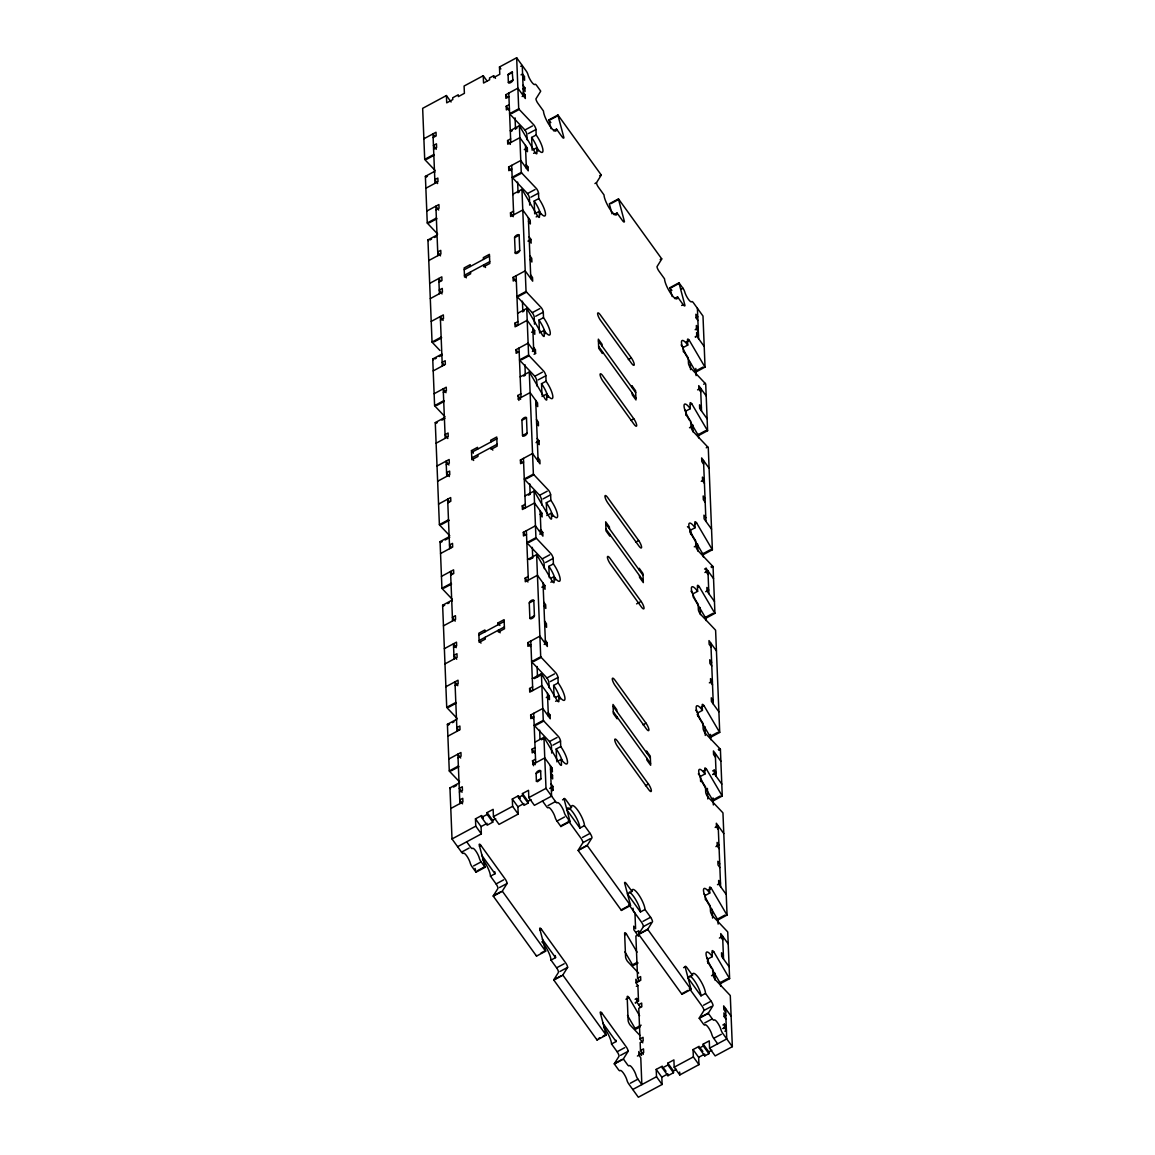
<?xml version="1.0" encoding="UTF-8"?>
<svg xmlns="http://www.w3.org/2000/svg" width="1155" height="1155" viewBox="0 0 1155 1155"><rect width="100%" height="100%" fill="white"/><g stroke="black" fill="none" stroke-linecap="round" stroke-linejoin="round"><path stroke-width="1.5" d="M594.941 183.573L596.456 182.75L601.12 175.329A3.566 0.91 61.7 0 0 601.178 174.91L557.937 114.98L548.842 119.875A3.566 0.91 61.7 0 0 548.943 120.51L551.137 128.754M544.236 944.66A12.46 3.162 61.7 0 1 551.007 960.094L556.609 967.832A3.566 0.91 61.7 0 1 558.544 972.25L553.88 979.671A3.566 0.91 61.7 0 0 553.823 980.09L597.063 1040.02L606.158 1035.125L562.918 975.195A3.566 0.91 61.7 0 1 562.976 974.777L567.639 967.356A3.566 0.91 61.7 0 0 565.705 962.938L541.478 929.371A3.566 0.91 61.7 0 0 539.688 928.606L545.521 950.579A3.566 0.91 61.7 0 1 545.622 951.215L536.526 956.109L493.301 896.179A3.566 0.91 61.7 0 1 493.358 895.76L498.007 888.339A3.566 0.91 61.7 0 0 496.073 883.936L490.485 876.183A12.46 3.162 61.7 0 0 482.516 859.219M459.055 783.003L449.959 787.898L452.009 838.949L461.524 852.145A3.566 0.91 61.7 0 0 463.227 853.357A7.118 1.805 61.7 0 1 466.649 855.797A7.118 1.805 61.7 0 1 470.258 863.103A3.566 0.91 61.7 0 0 472.063 866.755L476.004 872.198L485.1 867.304A3.552 0.895 61.7 0 0 484.999 866.669L479.152 844.695A3.566 0.91 61.7 0 1 480.942 845.46L505.168 879.042A3.566 0.91 61.7 0 1 507.103 883.445L502.454 890.866A3.566 0.91 61.7 0 0 502.396 891.285L545.622 951.215M590.494 838.573L582.914 842.659L578.251 850.08A3.566 0.91 61.7 0 0 578.193 850.499L621.419 910.414L630.515 905.52A3.566 0.91 61.7 0 0 630.413 904.899L624.581 882.925A3.566 0.91 61.7 0 1 626.371 883.676L631.958 891.429A12.46 3.162 61.7 0 1 638.224 894.071A12.46 3.162 61.7 0 1 645.01 909.505L650.597 917.258A3.566 0.91 61.7 0 1 652.532 921.661L647.868 929.096A3.566 0.91 61.7 0 0 647.811 929.501L691.051 989.431L681.955 994.325L638.715 934.395A3.566 0.91 61.7 0 1 638.773 933.991L643.436 926.555L651.016 922.484M630.515 905.52L587.289 845.604A3.566 0.91 61.7 0 1 587.346 845.186L592.01 837.765A3.566 0.91 61.7 0 0 590.061 833.347L584.473 825.608A12.46 3.162 61.7 0 0 577.702 810.175A12.46 3.162 61.7 0 0 571.436 807.518L565.849 799.765A3.566 0.91 61.7 0 0 564.059 799.015L562.543 799.838M712.375 969.781L719.969 982.746A3.566 0.91 61.7 0 0 720.518 983.555L729.614 978.66A3.566 0.91 61.7 0 1 729.065 977.852L713.862 951.908A3.566 0.91 61.7 0 0 712.072 951.157L712.303 956.643A12.46 3.162 61.7 0 0 706.037 953.987A12.46 3.162 61.7 0 0 712.808 969.42L713.039 974.907A3.566 0.91 61.7 0 0 714.974 979.31L729.758 994.96A3.566 0.91 61.7 0 1 730.292 995.624L732.342 1046.661L715.162 1055.915L709.56 1048.163L709.271 1040.857L703.207 1044.12L708.795 1051.873L708.867 1053.692L704.781 1055.901L699.194 1048.148L699.122 1046.329L693.058 1049.592L698.645 1057.33L698.948 1064.636L679.79 1074.944L674.188 1067.206L673.899 1059.9L667.835 1063.163L673.423 1070.902L673.495 1072.735L667.937 1075.724L662.349 1067.971L662.277 1066.152L656.213 1069.415L661.801 1077.167L662.104 1084.473L638.34 1097.25L628.825 1084.054A3.566 0.91 61.7 0 1 627.021 1080.401A7.118 1.805 61.7 0 0 623.974 1073.905A7.118 1.805 61.7 0 0 620.48 1070.425L619.744 1070.772A3.566 0.91 61.7 0 1 618.286 1069.443L614.359 1063.986A3.566 0.91 61.7 0 1 614.417 1063.582L619.066 1056.161A3.566 0.91 61.7 0 0 617.131 1051.743L611.544 1043.99A12.46 3.162 61.7 0 0 603.589 1027.026M606.158 1035.125A3.566 0.91 61.7 0 0 606.057 1034.49L600.21 1012.516A3.566 0.91 61.7 0 1 602 1013.267L626.227 1046.849A3.566 0.91 61.7 0 1 628.161 1051.267L623.512 1058.687A3.566 0.91 61.7 0 0 623.455 1059.092L627.382 1064.549A3.566 0.91 61.7 0 0 628.84 1065.877L629.576 1065.531A7.118 1.805 61.7 0 1 633.07 1069.01A7.118 1.805 61.7 0 1 636.116 1075.507A3.566 0.91 61.7 0 0 637.921 1079.16L641.848 1084.603L640.78 1057.821L638.917 1055.237L638.773 1051.584L641.559 1055.453M711.552 1006.395L703.973 1010.466L699.309 1017.887A3.566 0.91 61.7 0 0 699.251 1018.306L703.178 1023.749A3.566 0.91 61.7 0 0 704.882 1024.976A7.118 1.805 61.7 0 1 708.304 1027.401A7.118 1.805 61.7 0 1 711.913 1034.707A3.566 0.91 61.7 0 0 713.718 1038.359L717.659 1043.817M732.342 1046.661L722.813 1033.465A3.566 0.91 61.7 0 1 721.009 1029.812A7.118 1.805 61.7 0 0 717.399 1022.507A7.118 1.805 61.7 0 0 713.992 1020.082A3.566 0.91 61.7 0 1 712.274 1018.854L708.347 1013.411A3.566 0.91 61.7 0 1 708.405 1012.993L713.068 1005.572A3.566 0.91 61.7 0 0 711.119 1001.168L705.532 993.416A12.46 3.162 61.7 0 0 698.761 977.982A12.46 3.162 61.7 0 0 692.495 975.34L686.907 967.587A3.566 0.91 61.7 0 0 685.117 966.822L683.601 967.645M451.071 102.001L446.408 95.547L422.658 108.339L424.708 159.376A3.566 0.91 61.7 0 0 425.242 160.04L435.103 170.478M486.977 80.893L483.252 75.725L464.093 86.033L464.397 93.338L458.333 96.601L458.261 94.782L452.702 97.771L452.774 99.59L446.711 102.853L446.408 95.547M483.252 75.725L483.555 83.03L489.619 79.767L489.547 77.934L493.633 75.739L493.705 77.573L499.769 74.295L499.48 66.99L516.66 57.75L526.175 70.946A3.566 0.91 61.7 0 1 527.979 74.599A7.118 1.805 61.7 0 0 531.589 81.904A7.118 1.805 61.7 0 0 535.01 84.344A3.566 0.91 61.7 0 1 536.714 85.557L540.641 91.014A3.566 0.91 61.7 0 1 540.583 91.418L535.934 98.839A3.566 0.91 61.7 0 0 537.869 103.257L543.456 111.01A12.46 3.162 61.7 0 0 550.242 126.444A12.46 3.162 61.7 0 0 556.508 129.086L562.095 136.839A3.566 0.91 61.7 0 0 563.885 137.589L558.038 115.616A3.566 0.91 61.7 0 1 557.937 114.98M520.732 66.311L522.248 65.503L523.46 95.937M508.041 74.815L512.589 72.375M521.064 74.844L522.58 74.021L524.457 76.605L524.601 80.258L522.739 77.674M508.359 82.438L512.907 79.984L512.185 71.711L508.07 74.353L508.359 82.438A2.671 1.198 -35.8 0 0 510.683 82.583A2.671 1.198 -35.8 0 0 512.907 79.984M522.941 77.428L524.457 76.605M423.885 138.773L436.013 132.248L436.157 135.9L433.125 137.532M508.922 96.746L505.89 98.377L505.746 94.724L517.873 88.199L525.337 98.522L525.178 94.869L523.316 92.285M523.388 88.69L524.904 87.867L523.042 85.282M522.147 96.5L525.178 94.869M509.398 108.31L506.366 109.942L506.208 106.289L509.24 104.657M433.587 149.096L436.619 147.465L436.475 143.812L433.443 145.443L436.244 149.327M424.708 159.376L433.804 154.481A3.566 0.91 61.7 0 0 434.338 155.145L426.758 159.231M516.66 57.75L518.711 108.801L509.615 113.695A3.566 0.91 61.7 0 0 510.135 114.359L524.933 129.995A3.566 0.91 61.7 0 1 526.868 134.413L527.084 139.755M511.651 113.537L519.23 109.465L534.029 125.101A3.566 0.91 61.7 0 1 535.963 129.519L536.18 134.991A12.46 3.162 61.7 0 1 542.966 150.424A12.46 3.162 61.7 0 1 536.7 147.782L533.668 149.414M437.658 234.075L427.798 223.637A3.566 0.91 61.7 0 1 427.263 222.973L425.387 176.34L434.482 171.445A3.566 0.91 61.7 0 1 434.886 172.052M536.7 147.782L536.916 153.254A3.566 0.91 61.7 0 1 535.126 152.503L519.923 126.574A3.566 0.91 61.7 0 0 519.389 125.751L510.293 130.645A3.566 0.91 61.7 0 1 510.553 131.049M427.451 176.34L425.935 177.148A3.566 0.91 61.7 0 0 425.387 176.34M510.828 131.468L512.344 130.645M515.375 129.013L516.891 128.205M524.933 129.995L532.513 125.924M525.597 149.067L527.46 151.652L527.315 147.999L519.865 137.662L507.738 144.187L507.594 140.535L510.626 138.903M550.459 119.701L558.038 115.616M425.877 188.236L438.005 181.71L437.846 178.058L434.814 179.689L437.615 183.573M528.384 133.59L535.963 129.519M532.152 150.222L531.632 137.445L536.18 134.991M553.476 130.717L556.508 129.086M524.283 149.63L527.315 147.999M533.61 153.326L535.126 152.503M426.787 211.076L438.914 204.551L439.059 208.203L436.027 209.835M511.838 169.034L508.806 170.666L508.648 167.013L520.775 160.487L528.239 170.825L528.08 167.172L526.218 164.588M526.565 167.98L528.08 167.172M427.263 222.973L436.359 218.078A3.566 0.91 61.7 0 0 436.893 218.743L429.314 222.828M519.389 125.751L521.252 172.398L512.156 177.293A3.566 0.91 61.7 0 0 512.69 177.957L527.474 193.592A3.566 0.91 61.7 0 1 529.423 198.01L529.697 205.128M514.206 177.134L521.786 173.062L536.584 188.698A3.566 0.91 61.7 0 1 538.519 193.116L538.735 198.588A12.46 3.162 61.7 0 1 545.506 214.022A12.46 3.162 61.7 0 1 539.241 211.379L534.693 213.819L534.188 201.042L538.735 198.588M439.968 350.514L432.576 342.703A3.566 0.91 61.7 0 1 432.042 342.039L427.942 239.937L437.038 235.043M539.241 211.379L539.472 216.851A3.566 0.91 61.7 0 1 537.681 216.101L522.479 190.171A3.566 0.91 61.7 0 0 521.945 189.348L512.849 194.242A3.566 0.91 61.7 0 1 513.109 194.646M430.007 239.937L431.522 239.114M434.554 237.482L436.07 236.674M517.931 192.611L519.447 191.802M527.474 193.592L535.068 189.521M530.939 197.187L538.519 193.116M528.499 221.37L530.362 223.94L530.217 220.287L522.767 209.965L510.64 216.49L510.496 212.838L513.527 211.206M428.779 260.539L440.907 254.013L440.762 250.361L437.731 251.992L440.517 255.876M599.662 175.733L601.178 174.91M536.165 216.909L537.681 216.101M429.689 283.379L441.816 276.853L441.961 280.506L438.929 282.138M514.581 237.685L519.144 235.245L519.75 250.462A2.671 1.198 -35.8 0 1 517.527 253.061A2.671 1.198 -35.8 0 1 515.202 252.902L514.581 237.685A2.671 1.198 -35.8 0 1 516.805 235.1A2.671 1.198 -35.8 0 1 519.129 235.245M464.252 269.75L489.518 256.15M489.734 261.636L464.469 275.236L466.331 277.821M527.965 241.106L530.997 239.475L529.134 236.891M430.31 298.596L442.437 292.071L442.278 288.418L439.247 290.049L442.047 293.919M515.202 252.902L519.75 250.462M672.196 296.561L670.001 288.331A3.566 0.91 61.7 0 1 669.9 287.696L678.996 282.802A3.566 0.91 61.7 0 0 679.097 283.423L684.944 305.396A3.566 0.91 61.7 0 1 683.154 304.646L677.566 296.893A12.46 3.162 61.7 0 1 671.3 294.251A12.46 3.162 61.7 0 1 664.515 278.817L658.928 271.064A3.566 0.91 61.7 0 1 656.993 266.661L661.642 259.24A3.566 0.91 61.7 0 0 661.7 258.821L618.474 198.891L609.378 203.785A3.566 0.91 61.7 0 0 609.479 204.421L611.977 213.834M610.995 203.598L618.575 199.526A3.566 0.91 61.7 0 1 618.474 198.891M613.998 214.628L617.03 212.996L622.617 220.735A3.566 0.91 61.7 0 0 624.407 221.5L618.575 199.526M431.219 321.422L443.347 314.896L443.491 318.549L440.459 320.18M516.271 279.395L513.224 281.026L513.08 277.373L525.207 270.848L532.672 281.17L532.513 277.518L530.65 274.948M432.042 342.039L441.138 337.145A3.566 0.91 61.7 0 0 441.672 337.809L434.092 341.88M521.945 189.348L526.045 291.45L516.949 296.344A3.566 0.91 61.7 0 0 517.469 297.008L532.267 312.659A3.566 0.91 61.7 0 1 534.202 317.062L534.491 324.18M518.985 296.2L526.565 292.114L541.363 307.764A3.566 0.91 61.7 0 1 543.298 312.168L543.514 317.654A12.46 3.162 61.7 0 1 550.3 333.088A12.46 3.162 61.7 0 1 544.034 330.431L539.486 332.885M444.993 416.724L435.132 406.3A3.566 0.91 61.7 0 1 434.598 405.636L432.735 358.988L441.831 354.094A3.552 0.91 61.7 0 1 442.365 354.917M517.628 313.308L526.723 308.414A3.566 0.91 61.7 0 1 527.258 309.222L542.46 335.152A3.566 0.91 61.7 0 0 544.25 335.917L544.034 330.431M434.785 358.988L436.301 358.18M439.333 356.549L440.849 355.726M522.71 311.677L524.226 310.854M532.267 312.659L539.847 308.573M532.931 331.716L534.794 334.3L534.649 330.648L527.2 320.31L515.072 326.836L514.928 323.183L517.96 321.552M433.212 370.899L445.339 364.374L445.195 360.721L442.163 362.352L444.025 364.937M535.718 316.253L543.298 312.168M539.428 331.456L538.966 320.094L543.514 317.654M660.184 259.63L661.7 258.821M531.618 332.279L534.649 330.648M434.121 393.725L446.249 387.199L446.393 390.852L443.361 392.483M519.173 351.697L516.141 353.329L515.982 349.676L528.124 343.151L535.573 353.473L534.058 354.296M532.397 351.452L535.429 349.821L533.567 347.236M434.598 405.636L443.693 400.742A3.566 0.91 61.7 0 0 444.098 401.247M526.723 308.414L528.6 355.047L519.505 359.941A3.566 0.91 61.7 0 0 520.024 360.605L534.823 376.256A3.566 0.91 61.7 0 1 536.757 380.659L536.974 386.001M436.648 405.477L444.227 401.406M521.54 359.797L529.12 355.711L543.918 371.347A3.566 0.91 61.7 0 1 545.853 375.765L546.07 381.237A12.46 3.162 61.7 0 1 552.855 396.67A12.46 3.162 61.7 0 1 546.589 394.028L542.042 396.483M671.517 287.508L679.097 283.423M681.421 289.068L682.937 288.245A3.566 0.91 61.7 0 1 684.742 291.897A7.118 1.805 61.7 0 0 688.351 299.203A7.118 1.805 61.7 0 0 691.773 301.643A3.566 0.91 61.7 0 1 693.476 302.855L702.991 316.051L705.041 367.102L695.945 371.997A3.566 0.91 61.7 0 1 695.411 371.188L684.005 351.741M449.771 535.776L439.911 525.352A3.566 0.91 61.7 0 1 439.391 524.688L435.276 422.586L444.386 417.691A3.552 0.91 61.7 0 1 444.92 418.514M520.183 376.905L529.279 372.011A3.566 0.91 61.7 0 1 529.813 372.82L545.016 398.749A3.566 0.91 61.7 0 0 546.806 399.515L546.589 394.028M437.341 422.586L435.825 423.409A3.552 0.91 61.7 0 0 435.276 422.586M441.889 420.146L443.405 419.323M523.749 376.082L525.265 375.274L524.976 364.72M674.534 298.524L677.566 296.893M534.823 376.256L542.402 372.17M538.273 379.836L545.853 375.765M681.638 305.469L683.154 304.646M518.913 400.439L517.83 395.486L520.862 393.855M541.984 395.053L541.522 383.691L546.07 381.237M436.114 443.202L448.241 436.662L448.097 433.01L445.065 434.641L447.851 438.525M517.974 399.139L530.102 392.613L537.551 402.951L537.71 406.603L535.833 404.019M696.234 317.639L697.75 316.831L695.888 314.247L696.032 317.899L697.894 320.484M628.32 359.537L631.352 357.906A5.342 1.357 61.7 0 1 634.254 364.518A5.342 1.357 61.7 0 1 631.583 363.377L600.513 320.325A5.342 1.357 61.7 0 1 597.611 313.712A5.342 1.357 61.7 0 1 600.297 314.853L631.352 357.906M437.023 466.028L449.151 459.502L449.309 463.155L446.278 464.786M521.93 420.333L526.478 417.893L527.084 433.111A2.671 1.198 -35.8 0 1 524.861 435.709A2.671 1.198 -35.8 0 1 522.536 435.565L521.93 420.333A2.671 1.198 -35.8 0 1 524.139 417.749A2.671 1.198 -35.8 0 1 526.478 417.893M695.166 329.724L698.198 328.092L696.335 325.508L696.479 329.161L698.342 331.745M477.852 454.637L477.925 456.456L471.861 459.719L471.485 450.594L477.549 447.332L477.621 449.151M471.587 452.399L496.852 438.813M695.454 336.726L698.486 335.094L696.609 332.51L696.768 336.163L704.218 346.5M686.272 341.995L689.304 340.364L704.507 366.294A3.566 0.91 61.7 0 0 705.041 367.102M695.252 336.986L696.768 336.163M497.069 444.285L471.803 457.885L473.666 460.47M683.356 351.799L683.183 347.525L687.73 345.085L687.514 339.599A3.566 0.91 61.7 0 1 689.304 340.364M437.644 481.245L449.771 474.719L449.627 471.067L446.595 472.698L449.382 476.582M522.536 435.565L527.084 433.111M536.05 442.625L539.082 440.993L537.219 438.409M438.553 504.085L450.681 497.56L450.825 501.212L447.794 502.844M523.605 462.043L520.573 463.675L520.414 460.022L532.556 453.496L540.006 463.834L539.861 460.181L537.999 457.597M695.411 371.188L702.991 367.102M630.774 420.42L633.806 418.789A5.342 1.357 61.7 0 1 636.708 425.401A5.342 1.357 61.7 0 1 634.023 424.26L602.968 381.208A5.342 1.357 61.7 0 1 600.066 374.595A5.342 1.357 61.7 0 1 602.751 375.736L633.806 418.789M439.391 524.688L448.487 519.793A3.566 0.91 61.7 0 0 448.746 520.154M529.279 372.011L533.379 474.113L524.283 479.007A3.566 0.91 61.7 0 0 524.818 479.672L539.602 495.307A3.566 0.91 61.7 0 1 541.536 499.711L541.753 505.053M441.427 524.529L449.006 520.457M526.334 478.849L533.913 474.763L548.697 490.413A3.566 0.91 61.7 0 1 550.632 494.816L550.848 500.303A12.46 3.162 61.7 0 1 557.634 515.736A12.46 3.162 61.7 0 1 551.368 513.08L546.82 515.534M703.684 384.211L705.2 383.402A3.566 0.91 61.7 0 1 705.719 384.066L707.596 430.7L698.501 435.594A3.566 0.91 61.7 0 1 697.966 434.785L690.372 421.82M697.577 389.856L700.609 388.224L701.533 411.05M690.344 404.77L691.859 403.961L707.062 429.891A3.566 0.91 61.7 0 0 707.596 430.7M452.327 599.373L442.466 588.949A3.566 0.91 61.7 0 1 441.932 588.285L440.069 541.652L449.165 536.743A3.566 0.91 61.7 0 1 449.699 537.566M524.962 495.957L534.058 491.063A3.566 0.91 61.7 0 1 534.592 491.871L549.794 517.815A3.566 0.91 61.7 0 0 551.585 518.566L551.368 513.08M442.12 541.637L440.604 542.46A3.566 0.91 61.7 0 0 440.069 541.652M445.151 540.006L448.183 538.374M528.528 495.149L530.044 494.326M685.911 415.381L685.738 411.122L690.286 408.682L690.069 403.196A3.566 0.91 61.7 0 1 691.859 403.961M699.872 408.206L701.388 407.397L699.526 404.813L699.67 408.466L707.12 418.803M539.602 495.307L547.181 491.222M540.266 514.365L542.143 516.949L541.984 513.296L534.534 502.974L522.407 509.499L522.262 505.847L525.294 504.215M440.546 553.548L452.673 547.022L452.529 543.37L449.497 545.001L451.36 547.586M543.052 498.902L550.632 494.816M546.748 513.831L546.301 502.743L550.848 500.303M689.506 427.754L691.022 426.946L690.806 421.46A12.46 3.162 61.7 0 1 684.02 406.026A12.46 3.162 61.7 0 1 690.286 408.682M540.468 514.119L541.984 513.296M697.966 434.785L705.546 430.7M441.455 576.374L453.583 569.848L453.742 573.501L450.71 575.132M526.507 534.346L523.475 535.978L523.331 532.325L535.458 525.799L542.908 536.137L542.763 532.484L540.901 529.9L539.385 530.708M539.731 534.115L542.763 532.484M441.932 588.285L451.027 583.39A3.566 0.91 61.7 0 0 451.562 584.055L443.982 588.126M534.058 491.063L535.934 537.696L526.839 542.59A3.566 0.91 61.7 0 0 527.359 543.254L542.157 558.904A3.566 0.91 61.7 0 1 544.092 563.308L544.308 568.65M528.875 542.446L536.454 538.36L551.253 554.01A3.566 0.91 61.7 0 1 553.187 558.414L553.404 563.9A12.46 3.162 61.7 0 1 560.189 579.334A12.46 3.162 61.7 0 1 553.924 576.677L550.892 578.309M706.239 447.808L707.755 446.999A3.566 0.91 61.7 0 1 708.275 447.664L712.375 549.766L703.28 554.66A3.566 0.91 61.7 0 1 702.745 553.837L689.824 531.791M457.106 718.439L447.245 708.001A3.566 0.91 61.7 0 1 446.725 707.336L442.625 605.234L451.721 600.34A3.566 0.91 61.7 0 1 452.125 600.947M527.517 559.554L536.613 554.66A3.566 0.91 61.7 0 1 537.147 555.468L552.35 581.398A3.566 0.91 61.7 0 0 554.14 582.163L553.924 576.677M443.159 606.057L444.675 605.234M447.707 603.603L449.223 602.794M529.567 559.554L532.599 557.923M542.157 558.904L549.737 554.819M545.608 562.499L553.187 558.414M701.258 481.332L704.29 479.7L702.428 477.116L702.572 480.769L704.435 483.353M543.182 586.668L545.044 589.252L544.9 585.599L537.436 575.262L525.308 581.788L525.164 578.135L528.196 576.504M549.318 577.702L548.856 566.34L553.404 563.9M443.448 625.851L455.575 619.325L455.431 615.673L452.399 617.304L455.185 621.173M550.834 582.221L552.35 581.398M541.868 587.231L544.9 585.599M635.654 542.186L638.686 540.554A5.342 1.357 61.7 0 1 641.602 547.167A5.342 1.357 61.7 0 1 638.917 546.026L607.862 502.988A5.342 1.357 61.7 0 1 604.946 496.361A5.342 1.357 61.7 0 1 607.631 497.502L638.686 540.554M444.357 648.677L456.499 642.151L456.644 645.804L453.612 647.435M529.264 602.997L533.812 600.542L534.419 615.774A2.671 1.198 -35.8 0 1 532.195 618.358A2.671 1.198 -35.8 0 1 529.871 618.214L529.264 602.997A2.671 1.198 -35.8 0 1 531.473 600.398A2.671 1.198 -35.8 0 1 533.812 600.542M498.108 624.74L498.036 622.906L504.1 619.643L504.461 628.782L498.397 632.045L498.325 630.211L500.187 632.796M478.921 635.062L504.186 621.462M695.122 523.836L696.638 523.013L711.841 548.943A3.566 0.91 61.7 0 0 712.375 549.766M504.403 626.948L479.137 640.534L481 643.118M690.69 534.447L690.531 530.188L695.079 527.734L694.848 522.262A3.566 0.91 61.7 0 1 696.638 523.013M444.978 663.908L457.106 657.368L456.961 653.716L453.929 655.347L456.716 659.231M529.871 618.214L534.419 615.774M694.285 546.82L695.801 545.997L695.584 540.526A12.46 3.162 61.7 0 1 688.813 525.092A12.46 3.162 61.7 0 1 695.079 527.734M445.888 686.734L458.015 680.208L458.174 683.861L455.142 685.493M530.939 644.707L527.907 646.338L527.763 642.671L539.89 636.145L547.34 646.482L547.196 642.83L545.333 640.245M702.745 553.837L710.325 549.766M544.164 644.461L547.196 642.83M636.593 603.877L641.14 601.437A5.342 1.357 61.7 0 1 644.042 608.05A5.342 1.357 61.7 0 1 641.357 606.924L610.302 563.871A5.342 1.357 61.7 0 1 607.4 557.244A5.342 1.357 61.7 0 1 610.085 558.385L641.14 601.437M446.725 707.336L455.821 702.442A3.566 0.91 61.7 0 0 456.341 703.106L448.761 707.192M536.613 554.66L540.713 656.762L531.618 661.656A3.566 0.91 61.7 0 0 532.152 662.32L546.936 677.956A3.566 0.91 61.7 0 1 548.87 682.374L549.087 687.716M704.564 569.097L706.08 568.289L713.545 578.626M533.668 661.497L541.247 657.426L556.031 673.062A3.566 0.91 61.7 0 1 557.966 677.48L558.183 682.952A12.46 3.162 61.7 0 1 564.968 698.385A12.46 3.162 61.7 0 1 558.702 695.743L555.671 697.375M711.018 566.874L712.534 566.051A3.566 0.91 61.7 0 1 713.068 566.715L714.931 613.348L705.835 618.257A3.566 0.91 61.7 0 1 705.301 617.434L693.895 597.987M711.552 567.538L713.068 566.715M704.911 572.505L707.943 570.873L708.867 593.699M697.678 587.419L699.194 586.61L714.396 612.54A3.566 0.91 61.7 0 0 714.931 613.348M459.661 782.022L449.8 771.598A3.566 0.91 61.7 0 1 449.281 770.934L447.404 724.301L456.499 719.406A3.566 0.91 61.7 0 1 456.774 719.796M532.296 678.606L541.392 673.712A3.566 0.91 61.7 0 1 541.926 674.534L557.129 700.464A3.566 0.91 61.7 0 0 558.919 701.215L558.702 695.743M447.938 725.109L449.454 724.301M452.486 722.669L454.002 721.846M534.346 678.606L540.41 675.343M693.217 597.193L693.072 593.785L697.62 591.331L697.403 585.859A3.566 0.91 61.7 0 1 699.194 586.61M705.691 591.678L708.722 590.046L706.86 587.462L707.004 591.115L714.454 601.452M546.936 677.956L554.515 673.885M547.614 697.028L549.477 699.598L549.332 695.945L541.868 685.622L529.741 692.148L529.596 688.495L532.628 686.864M447.88 736.197L460.008 729.671L459.863 726.019L456.831 727.65L458.694 730.234M550.386 681.551L557.966 677.48M554.097 696.768L553.635 685.406L558.183 682.952M546.301 697.577L549.332 695.945M705.301 617.434L712.88 613.363M555.613 701.273L557.129 700.464M448.79 759.037L460.932 752.511L461.076 756.164L458.044 757.796M533.841 716.995L530.809 718.627L530.665 714.974L542.792 708.448L550.242 718.785L550.098 715.133L548.235 712.548M548.582 715.941L550.098 715.133M449.281 770.934L458.376 766.039A3.566 0.91 61.7 0 0 458.896 766.703L451.316 770.789M541.392 673.712L543.269 720.359L534.173 725.253A3.566 0.91 61.7 0 0 534.707 725.918L549.491 741.553A3.566 0.91 61.7 0 1 551.426 745.971L551.715 753.089M536.223 725.095L543.803 721.023L558.587 736.659A3.566 0.91 61.7 0 1 560.522 741.062L560.738 746.549A12.46 3.162 61.7 0 1 567.524 761.982A12.46 3.162 61.7 0 1 561.258 759.34L556.71 761.78M534.852 742.203L543.947 737.309A3.566 0.91 61.7 0 1 544.481 738.132L559.684 764.061A3.566 0.91 61.7 0 0 561.474 764.812L561.258 759.34M453.525 787.075L456.557 785.443M541.45 739.763L542.966 738.94M535.213 751.241L532.181 752.872L532.036 749.22L535.068 747.588M549.491 741.553L557.071 737.482M459.416 792.041L462.448 790.41L462.303 786.757L459.271 788.389L462.058 792.258M552.942 745.148L560.522 741.062M533.581 765.736L532.498 760.799L535.53 759.167M556.652 760.365L556.19 749.003L560.738 746.549M450.782 808.5L462.91 801.974L462.765 798.322L459.733 799.953L462.534 803.822M532.643 764.451L544.77 757.925L552.234 768.248L552.379 771.901L550.516 769.317M536.108 773.475L540.656 771.02L540.944 779.105L537.508 781.718L536.425 781.3L536.108 773.475A2.671 1.198 -35.8 0 1 538.331 770.876A2.671 1.198 -35.8 0 1 540.656 771.02M709.343 682.85L712.375 681.219L710.513 678.635L710.672 682.287L712.534 684.872M550.718 769.071L552.234 768.248M536.411 781.083L540.959 778.629M643.003 724.835L646.035 723.203A5.342 1.357 61.7 0 1 648.937 729.816A5.342 1.357 61.7 0 1 646.251 728.69L615.196 685.637A5.342 1.357 61.7 0 1 612.28 679.024A5.342 1.357 61.7 0 1 614.965 680.151L646.035 723.203M550.993 776.073L552.509 775.25L550.646 772.666M457.597 846.687L481.346 833.91L475.759 826.157L475.47 818.852L481.534 815.589L483.396 818.173M481.534 815.589L481.606 817.422L487.193 825.175L492.752 822.172L487.165 814.434L487.092 812.6L493.156 809.337L493.445 816.643L499.032 824.396L518.191 814.087L517.902 806.782L512.315 799.029L518.378 795.766L520.241 798.35M518.378 795.766L518.451 797.585L524.038 805.338L528.124 803.144L522.536 795.391L522.464 793.572L528.528 790.309L528.817 797.614L534.404 805.353L551.585 796.113L550.372 765.664M481.606 817.422L487.165 814.434M518.451 797.585L522.536 795.391M452.009 838.949L475.759 826.157M493.445 816.643L512.603 806.334L512.315 799.029M528.817 797.614L545.997 788.36L543.947 737.309M549.737 788.403L552.956 786.512L551.094 783.927M700.941 707.293L703.973 705.662L719.175 731.591A3.566 0.91 61.7 0 0 719.724 732.414L710.614 737.309A3.566 0.91 61.7 0 1 710.08 736.486L697.158 714.454M481.346 833.91L481.058 826.605L487.121 823.342M492.752 822.172L492.68 820.353L495.712 818.722M517.902 806.782L523.966 803.519M528.124 803.144L528.052 801.31L531.083 799.679M551.599 790.987L553.115 790.164L552.956 786.512M697.995 716.244L697.865 712.837L702.413 710.383L702.182 704.911A3.566 0.91 61.7 0 1 703.973 705.662M461.524 852.145L469.103 848.059M547.932 805.641L555.512 801.556A3.566 0.91 61.7 0 0 557.23 802.783A7.118 1.805 61.7 0 1 560.637 805.208A7.118 1.805 61.7 0 1 564.261 812.514A3.566 0.91 61.7 0 0 566.066 816.166L569.993 821.624L560.897 826.518L556.97 821.061A3.566 0.91 61.7 0 1 555.151 817.408A7.118 1.805 61.7 0 0 551.541 810.103A7.118 1.805 61.7 0 0 548.134 807.677A3.566 0.91 61.7 0 1 546.416 806.45L542.489 801.007M479.426 846.269L480.942 845.46M584.473 825.608L579.926 828.048L566.888 809.973L571.436 807.518M710.08 736.486L717.659 732.414M473.579 865.932L481.159 861.861L485.1 867.304M556.97 821.061L564.55 816.989M477.419 870.755L484.999 866.669M568.375 821.811L560.796 825.883A3.566 0.91 61.7 0 1 560.897 826.518M645.443 785.718L648.475 784.086A5.342 1.357 61.7 0 1 651.377 790.699A5.342 1.357 61.7 0 1 648.691 789.572L617.636 746.52A5.342 1.357 61.7 0 1 614.734 739.907A5.342 1.357 61.7 0 1 617.42 741.034L648.475 784.086M718.352 749.523L719.868 748.7A3.566 0.91 61.7 0 1 720.402 749.364L722.265 796.012L713.169 800.906A3.566 0.91 61.7 0 1 712.635 800.083L701.244 780.636M718.886 750.187L720.402 749.364M490.485 876.183L495.033 873.743A12.46 3.162 61.7 0 0 494.715 871.635M703.496 770.89L706.528 769.259L721.731 795.189A3.566 0.91 61.7 0 0 722.265 796.012M496.073 883.936L503.652 879.85M582.481 837.433L590.061 833.347M700.623 781.545L700.421 776.434L704.969 773.98L704.738 768.508A3.566 0.91 61.7 0 1 706.528 769.259M712.678 770.934L714.194 770.125L716.057 772.695L713.025 774.341M499.523 887.531L507.103 883.445M712.823 774.586L714.339 773.778L714.194 770.125M493.358 895.76L500.938 891.689M579.767 849.257L587.346 845.186M493.301 896.179L502.396 891.285M578.193 850.499L587.289 845.604M712.635 800.083L720.215 796.012M715.162 827.456L718.193 825.825L720.633 886.708M539.962 930.179L541.478 929.371M631.958 891.429L627.41 893.869L640.462 911.959L645.01 909.505M715.927 846.629L718.959 844.998L717.096 842.414L717.241 846.066L719.103 848.651M540.973 953.034L545.521 950.579M628.898 905.708L621.318 909.793A3.566 0.91 61.7 0 1 621.419 910.414M551.007 960.094L555.555 957.639A12.46 3.162 61.7 0 0 555.237 955.532M556.609 967.832L564.189 963.761M643.017 921.344L650.597 917.258M717.457 884.687L720.489 883.055L718.627 880.471L718.771 884.124L726.221 894.461M624.898 934.828L626.414 934.005L637.055 952.153M708.289 889.956L711.321 888.325L726.524 914.255A3.566 0.91 61.7 0 0 727.058 915.063L717.962 919.958A3.566 0.91 61.7 0 1 717.414 919.149L706.023 899.702M560.06 971.427L567.639 967.356M635.741 932.388L638.773 930.757L638.917 934.409M705.373 899.745L705.2 895.486L709.748 893.046L709.531 887.56A3.566 0.91 61.7 0 1 711.321 888.325M553.88 979.671L561.46 975.6M640.289 933.168L647.868 929.096M553.823 980.09L562.918 975.195M647.811 929.501L635.885 936.041L637.574 978.213L639.437 980.797M624.927 951.864L632.521 964.829L637.069 962.389M717.414 919.149L724.994 915.063M638.065 962.952L633.056 965.652A3.566 0.91 61.7 0 1 632.521 964.829M637.574 978.213L640.606 976.581L640.751 980.234L636.203 982.674M719.392 938.062L722.626 936.171L723.535 959.011M636.362 986.327L637.878 985.518L636.015 982.934L635.856 979.281L637.719 981.866M625.938 999.234L628.97 997.602L639.61 1015.75M712.346 952.731L713.862 951.908M600.485 1014.09L602 1013.267M707.928 963.342L707.755 959.083L712.303 956.643M635.12 999.277L636.636 998.454L638.498 1001.039L635.467 1002.67M721.875 956.167L723.391 955.358L721.529 952.774L721.673 956.427L729.123 966.764M635.264 1002.93L636.78 1002.107L636.636 998.454M705.532 993.416L700.984 995.855L687.947 977.78L692.495 975.34M638.643 1004.691L641.675 1003.06L641.819 1006.712L638.787 1008.344L640.014 1038.937L642.815 1042.821M711.523 975.715L713.039 974.907M598.478 1038.562L599.994 1037.753M603.026 1036.122L606.057 1034.49M687.918 990.427L681.854 993.69A3.566 0.91 61.7 0 1 681.955 994.325M627.483 1015.462L635.077 1028.426L641.14 1025.164M719.969 982.746L727.549 978.66M640.159 1026.795L635.611 1029.249A3.566 0.91 61.7 0 1 635.077 1028.426M611.544 1043.99L616.091 1041.55A12.46 3.162 61.7 0 0 615.933 1040.236M640.014 1038.937L643.046 1037.306L643.191 1040.958L640.159 1042.59L640.476 1050.516L643.277 1054.385M617.131 1051.743L624.711 1047.672M703.539 1005.24L711.119 1001.168M620.582 1055.338L628.161 1051.267M614.417 1063.582L621.996 1059.496M700.825 1017.079L708.405 1012.993M614.359 1063.986L623.455 1059.092M699.251 1018.306L708.347 1013.411M640.476 1050.516L643.508 1048.884L643.667 1052.537L637.401 1056.045M704.694 1022.94L712.274 1018.854M724.286 1016.299L725.802 1015.476L723.94 1012.892L724.084 1016.544L725.946 1019.129M722.886 1024.976L724.402 1024.153L726.264 1026.737L723.232 1028.369M723.03 1028.629L724.546 1027.806L724.402 1024.153M724.892 1031.213L726.408 1030.39L724.546 1027.806M630.341 1083.231L637.921 1079.16M713.718 1038.359L721.298 1034.288M662.349 1067.971L667.908 1064.982L667.835 1063.163M699.194 1048.148L703.28 1045.954L703.207 1044.12M632.752 1089.497L656.502 1076.72L656.213 1069.415M674.188 1067.206L693.347 1056.897L693.058 1049.592M709.56 1048.163L726.755 1038.923L725.528 1008.474M661.801 1077.167L667.864 1073.905L667.937 1075.724M673.423 1070.902L676.455 1069.27M698.645 1057.33L704.709 1054.067L704.781 1055.901M708.795 1051.873L711.827 1050.242M705.2 383.402L690.401 367.752A3.566 0.91 61.7 0 1 688.467 363.349L688.25 357.862A12.46 3.162 61.7 0 1 681.464 342.429A12.46 3.162 61.7 0 1 687.73 345.085M707.755 446.999L692.957 431.349A3.566 0.91 61.7 0 1 691.022 426.946M712.534 566.051L697.75 550.415A3.566 0.91 61.7 0 1 695.801 545.997M719.868 748.7L705.084 733.064A3.566 0.91 61.7 0 1 703.15 728.661L702.919 723.174A12.46 3.162 61.7 0 1 696.147 707.741A12.46 3.162 61.7 0 1 702.413 710.383M638.614 973.131L627.526 961.408A3.566 0.91 61.7 0 1 625.577 956.99L624.624 933.254A3.566 0.91 61.7 0 1 626.414 934.005M639.928 1035.429L630.067 1025.005A3.566 0.91 61.7 0 1 628.132 1020.587L627.179 996.852A3.566 0.91 61.7 0 1 628.97 997.602M678.996 282.802L682.937 288.245M548.842 119.875L550.82 122.603M669.9 287.696L671.878 290.425M523.186 88.935L525.049 91.519L524.904 87.867M499.48 66.99L500.866 68.939M493.633 75.739L495.495 78.323M505.746 94.724L507.608 97.309M506.208 106.289L509.009 110.158M706.21 395.963L698.746 385.64L698.89 389.293L700.767 391.877M507.594 140.535L510.38 144.404M508.648 167.013L511.448 170.897M709.112 468.266L701.648 457.929L701.807 461.581L703.669 464.166M510.496 212.838L513.282 216.707M529.279 240.543L531.141 243.128L530.997 239.475M598.42 340.985L635.683 392.642M598.637 346.471L635.9 398.129M529.885 255.76L531.748 258.345L531.892 261.997L530.029 259.413M705.041 498.57L703.178 495.986L703.323 499.639L705.185 502.223M434.843 136.463L432.981 133.879L434.973 183.342M705.821 517.743L703.958 515.159L704.102 518.826L711.552 529.149M513.08 277.373L515.881 281.243M708.102 574.526L706.239 571.942L706.08 568.289M485.519 267.498L483.656 264.914L483.728 266.733L489.792 263.47L489.417 254.345L483.353 257.608L483.425 259.427M438.683 210.051L435.883 206.182L437.875 255.645M514.928 323.183L516.79 325.768M515.982 349.676L517.859 352.261M716.447 650.915L708.997 640.592L709.141 644.245L711.004 646.829M440.647 281.069L438.785 278.485L439.405 293.702M536.469 419.539L538.331 422.124L538.475 425.776L536.613 423.192M711.624 662.349L709.762 659.765L709.906 663.418L711.769 666.002M517.83 395.486L520.631 399.356M605.754 523.634L643.017 575.306M605.971 529.12L643.234 580.777M537.364 442.062L539.226 444.646L539.082 440.993M443.116 320.411L440.315 316.528L442.307 366.005M713.155 700.406L711.292 697.822L711.437 701.475L718.886 711.798M520.414 460.022L522.291 462.606M720.879 761.275L713.429 750.938L713.573 754.59L715.436 757.175M492.853 450.147L490.99 447.562L491.063 449.396L497.126 446.133L496.751 436.994L490.687 440.257L490.774 442.091M446.018 392.7L443.217 388.831L445.209 438.294M522.262 505.847L524.125 508.417M714.339 773.778L721.788 784.101M471.485 450.594L473.348 453.179M523.331 532.325L525.193 534.909M723.781 833.578L716.331 823.241L716.475 826.893L718.338 829.478M448.92 465.003L446.119 461.134L446.74 476.351M543.803 602.188L545.665 604.772L545.81 608.425L543.947 605.841M525.164 578.135L527.965 582.019M613.088 706.297L650.352 757.954M613.305 711.769L650.583 763.426M544.554 621.072L546.416 623.657L546.575 627.309L544.698 624.725M719.724 863.882L717.861 861.298L718.006 864.951L719.868 867.535M449.512 501.775L447.649 499.191L449.642 548.654M527.763 642.671L530.549 646.555M498.036 622.906L499.898 625.49M728.213 943.924L720.763 933.587L720.908 937.254L722.77 939.824M452.414 574.064L450.551 571.48L452.543 620.957M529.596 688.495L531.459 691.08M530.665 714.974L533.451 718.858M731.115 1016.227L723.665 1005.89L723.81 1009.542L725.672 1012.126M532.036 749.22L534.837 753.103M550.791 776.319L552.653 778.903L552.509 775.25M456.254 647.666L453.453 643.783L454.074 659M532.498 760.799L535.299 764.668M551.253 787.595L553.115 790.164M545.997 788.36L555.512 801.556M568.332 820.729L580.965 838.241A3.566 0.91 61.7 0 1 582.914 842.659M628.854 904.639L641.501 922.152A3.566 0.91 61.7 0 1 643.436 926.555M689.391 988.536L702.023 1006.063A3.566 0.91 61.7 0 1 703.973 1010.466M457.784 685.709L454.983 681.84L456.976 731.303M638.527 936.272L633.878 929.818L633.734 926.166L635.597 928.736L634.961 913.215L633.099 910.631L633.012 908.191M522.464 793.572L528.052 801.31M703.28 1045.954L708.867 1053.692M700.984 1048.899L702.846 1051.483M512.603 806.334L518.191 814.087M693.347 1056.897L698.948 1064.636M460.686 758.012L457.885 754.143L459.878 803.606M636.78 1002.107L640.505 1007.275M487.092 812.6L492.68 820.353M667.908 1064.982L673.495 1072.735M664.139 1068.736L666.002 1071.32M475.47 818.852L481.058 826.605M656.502 1076.72L662.104 1084.473M495.033 873.743L481.981 855.653A12.46 3.162 61.7 0 1 481.996 855.119M555.555 957.639L542.518 939.564A12.46 3.162 61.7 0 1 542.518 939.029M616.091 1041.55L603.04 1023.474A12.46 3.162 61.7 0 1 603.054 1022.926M466.692 841.793L470.619 847.25A3.566 0.91 61.7 0 0 472.337 848.463A7.118 1.805 61.7 0 1 475.745 850.903A7.118 1.805 61.7 0 1 479.354 858.208A3.566 0.91 61.7 0 0 481.159 861.861M686.561 415.338L689.607 420.521M707.308 961.133L711.523 968.338M685.117 966.822L690.95 988.796A3.566 0.91 61.7 0 1 691.051 989.431M564.059 799.015L569.891 820.988A3.566 0.91 61.7 0 1 569.993 821.624M475.066 868.43L475.903 871.577A3.552 0.895 61.7 0 1 476.004 872.198M719.724 732.414L715.609 630.312A3.566 0.91 61.7 0 0 715.089 629.648L700.291 614.012A3.566 0.91 61.7 0 1 698.356 609.595L698.14 604.123A12.46 3.162 61.7 0 1 691.369 588.689A12.46 3.162 61.7 0 1 697.62 591.331M727.058 915.063L722.958 812.961A3.566 0.91 61.7 0 0 722.424 812.297L707.64 796.661A3.566 0.91 61.7 0 1 705.691 792.243L705.474 786.772A12.46 3.162 61.7 0 1 698.703 771.338A12.46 3.162 61.7 0 1 704.969 773.98M729.614 978.66L727.737 932.027A3.566 0.91 61.7 0 0 727.202 931.363L712.418 915.713A3.566 0.91 61.7 0 1 710.484 911.309L710.253 905.823A12.46 3.162 61.7 0 1 703.482 890.39A12.46 3.162 61.7 0 1 709.748 893.046M697.403 308.313L698.631 338.747M703.51 460.513L705.965 521.396M710.859 643.176L713.299 704.059M715.292 753.522L716.201 776.362M695.801 368.416L696.09 375.606M698.457 434.367L698.602 437.889M703.236 553.505L703.381 557.028M705.792 617.03L705.936 620.538M710.498 734.407L710.715 739.676M713.054 797.917L713.342 804.948M717.905 918.817L718.121 924.087M720.475 982.501L720.619 986.11M690.286 362.468L690.575 369.658M692.798 424.867L693.072 431.898M697.577 544.005L697.865 551.036M700.132 607.516L700.406 614.547M704.911 726.654L705.272 735.446M707.394 788.417L707.813 798.957M712.245 909.317L712.606 918.095M714.801 972.958L715.089 980.147M679.66 1072.028L679.79 1074.944M631.958 387.474L631.886 385.655L635.611 390.823L635.972 399.948L632.247 394.793L632.175 392.96M639.293 570.137L639.22 568.303L642.945 573.472L643.321 582.611L639.581 577.442L639.509 575.609M646.627 752.786L646.555 750.967L650.279 756.121L650.655 765.26L646.93 760.091L646.843 758.272M637.878 985.518L638.498 1001.039M602.145 346.154L602.073 344.32L598.348 339.166L598.709 348.29L602.434 353.459L602.361 351.625M609.479 528.802L609.407 526.983L605.682 521.815L606.043 530.939L609.768 536.108L609.696 534.289M616.813 711.451L616.741 709.632L613.016 704.463L613.377 713.602L617.102 718.771L617.03 716.937M535.429 349.821L535.573 353.473M525.453 145.415L526.377 168.24M528.355 217.703L530.809 278.6M532.787 328.063L533.711 350.889M535.689 400.366L538.143 461.249M540.121 510.712L541.045 533.552M543.023 583.015L545.478 643.898M547.456 693.375L548.38 716.201M515.058 117.853L515.491 128.653M517.628 182.057L518.061 192.596M522.421 301.195L522.84 311.735M529.755 483.844L530.174 494.383M532.311 547.369L532.729 557.908M537.089 666.507L537.508 677.047M539.645 730.148L540.006 739.142M508.777 93.093L510.77 142.556M511.679 165.382L513.672 214.859M516.112 275.742L518.104 325.205M519.014 348.045L521.006 397.508M523.446 458.391L525.438 507.868M526.362 530.694L528.34 580.157M530.795 641.039L532.773 690.517M533.697 713.342L535.675 762.82M470.287 266.502L470.215 264.668L464.151 267.946L464.527 277.07L470.59 273.807L470.518 271.988M484.97 631.814L484.898 629.98L478.82 633.243L479.195 642.382L485.259 639.119L485.187 637.286M432.735 358.988A3.552 0.91 61.7 0 1 433.269 359.811M427.942 239.937A3.552 0.91 61.7 0 1 428.476 240.745M442.625 605.234A3.566 0.91 61.7 0 1 443.029 605.841M447.404 724.301A3.566 0.91 61.7 0 1 447.678 724.69M449.959 787.898A3.566 0.91 61.7 0 1 450.493 788.706M536.425 955.474A3.566 0.91 61.7 0 1 536.526 956.109M596.962 1039.385A3.566 0.91 61.7 0 1 597.063 1040.02M541.854 941.773A12.46 3.162 61.7 0 1 543.052 943.115M596.456 182.75A3.566 0.91 61.7 0 0 598.391 187.168L603.993 194.906A12.46 3.162 61.7 0 0 610.764 210.34A12.46 3.162 61.7 0 0 617.03 212.996M534.188 201.042A12.46 3.162 61.7 0 1 540.699 214.628M521.786 173.062A3.566 0.91 61.7 0 1 521.252 172.398M531.632 137.445A12.46 3.162 61.7 0 1 538.143 151.031M519.23 109.465A3.566 0.91 61.7 0 1 518.711 108.801M681.089 344.941A12.46 3.162 61.7 0 1 683.183 347.525M684.67 409.722A12.46 3.162 61.7 0 1 685.738 411.122M541.522 383.691A12.46 3.162 61.7 0 1 548.033 397.277M529.12 355.711A3.566 0.91 61.7 0 1 528.6 355.047M538.966 320.094A12.46 3.162 61.7 0 1 545.478 333.68M526.565 292.114A3.566 0.91 61.7 0 1 526.045 291.45M687.456 526.651A12.46 3.162 61.7 0 1 688.423 527.59M689.448 528.788A12.46 3.162 61.7 0 1 690.531 530.188M690.979 591.187A12.46 3.162 61.7 0 1 693.072 593.785M548.856 566.34A12.46 3.162 61.7 0 1 555.367 579.926M536.454 538.36A3.566 0.91 61.7 0 1 535.934 537.696M546.301 502.743A12.46 3.162 61.7 0 1 552.826 516.343M533.913 474.763A3.566 0.91 61.7 0 1 533.379 474.113M695.758 710.253A12.46 3.162 61.7 0 1 697.865 712.837M698.313 773.85A12.46 3.162 61.7 0 1 700.421 776.434M556.19 749.003A12.46 3.162 61.7 0 1 562.326 761.102M543.803 721.023A3.566 0.91 61.7 0 1 543.269 720.359M553.635 685.406A12.46 3.162 61.7 0 1 560.161 698.992M541.247 657.426A3.566 0.91 61.7 0 1 540.713 656.762M704.131 894.086A12.46 3.162 61.7 0 1 705.2 895.486M706.687 957.683A12.46 3.162 61.7 0 1 707.755 959.083M687.947 977.78A12.46 3.162 61.7 0 1 687.99 976.856M689.853 975.989A12.46 3.162 61.7 0 1 696.855 984.594A12.46 3.162 61.7 0 1 700.984 995.855M629.331 892.093A12.46 3.162 61.7 0 1 636.318 900.698A12.46 3.162 61.7 0 1 640.462 911.959M566.888 809.973A12.46 3.162 61.7 0 1 566.932 809.034M567.553 808.009A12.46 3.162 61.7 0 1 574.757 815.026A12.46 3.162 61.7 0 1 579.926 828.048"/></g></svg>
